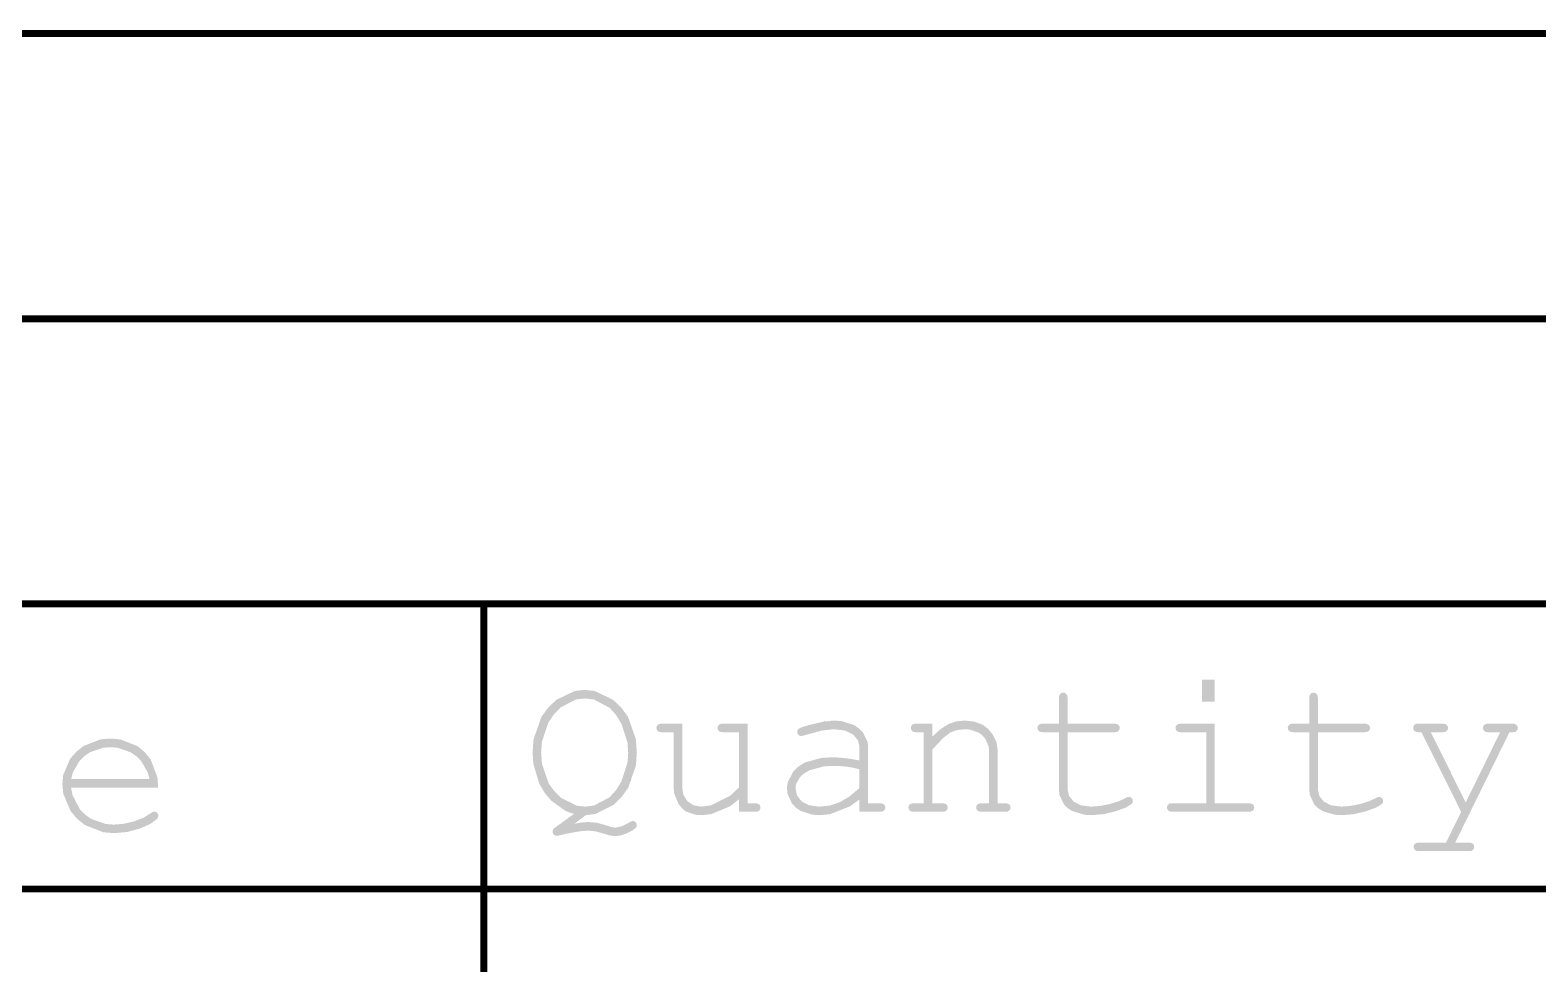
# Model space of a CAD drawing. Extents: x 0 to 8972, y -7 to 3200.
# Drawn here: x 3650 to 4504, y 2671 to 3200 of the extents above; entities that cross this region are included whole.
import ezdxf

# ---------------------------------------------------------------- set-up
doc = ezdxf.new("R2010")
doc.units = 0
doc.layers.add('DRILL_SYMBOLS', color=255, linetype='CONTINUOUS')

msp = doc.modelspace()

# ---------------------------------------------------------------- hatches: boundary and pattern name
at = {"layer": 'DRILL_SYMBOLS'}
for points in [[(4320.517992, 2832.144567), (4320.517992, 2819.629961), (4313.366772, 2819.629961), (4313.366772, 2832.144567)], [(3964.399488, 2755.443031), (3957.940315, 2750.598661), (3962.308898, 2751.333937), (3965.84126, 2751.579055), (3970.873031, 2751.117677), (3975.818346, 2749.733583), (3978.889331, 2748.73874), (3981.181732, 2748.407165), (3984.714094, 2749.084803), (3988.621299, 2751.117677), (3990.005394, 2751.89626), (3990.92815, 2752.155748), (3991.87252, 2751.989961), (3992.629449, 2751.492559), (3993.12685, 2750.721181), (3993.292638, 2749.733583), (3993.148465, 2748.926181), (3992.715945, 2748.234134), (3990.740709, 2746.734685), (3987.237205, 2745.004567), (3984.036457, 2743.923228), (3980.893386, 2743.562795), (3978.009843, 2743.952047), (3974.203543, 2745.119921), (3970.007992, 2746.287756), (3965.956575, 2746.677008), (3962.799094, 2746.504016), (3958.978386, 2745.984961), (3953.730354, 2745.004567), (3949.635709, 2744.024134), (3948.640866, 2743.807874), (3947.963228, 2743.735787), (3947.054921, 2743.908819), (3946.290787, 2744.427835), (3945.771732, 2745.235236), (3945.59874, 2746.273307), (3945.930315, 2747.369055), (3946.925157, 2748.349488), (3957.709646, 2756.135079), (3953.065315, 2757.763858), (3944.803937, 2763.703543), (3941.18689, 2768.014409), (3938.171772, 2773.01374), (3934.725945, 2784.461457), (3934.295197, 2790.909803), (3934.852087, 2798.367362), (3939.307165, 2811.141496), (3943.205394, 2816.458031), (3947.835276, 2820.797795), (3958.143976, 2825.75748), (3963.822756, 2826.377441), (3969.501575, 2825.75748), (3979.810236, 2820.797795), (3984.440157, 2816.458031), (3988.338346, 2811.141496), (3992.793425, 2798.367362), (3993.350315, 2790.909803), (3992.802441, 2783.551339), (3988.419449, 2770.87811), (3988.448307, 2790.909803), (3988.01937, 2796.669685), (3984.587953, 2807.281142), (3981.585433, 2812.132717), (3977.901693, 2816.245394), (3969.020354, 2820.945551), (3963.822756, 2821.53311), (3958.904528, 2820.972598), (3950.181772, 2816.488701), (3946.377283, 2812.565236), (3943.210787, 2807.848858), (3939.591929, 2797.021102), (3939.139567, 2790.909803), (3939.613543, 2784.470472), (3943.405433, 2773.440866), (3946.723307, 2768.85063), (3950.635945, 2765.103819), (3959.185669, 2760.821732), (3963.822756, 2760.286496), (3969.020354, 2760.872205), (3977.901693, 2765.557953), (3981.585433, 2769.658031), (3984.587953, 2774.500591), (3988.01937, 2785.126457), (3988.448307, 2790.909803), (3988.419449, 2770.87811), (3984.584331, 2765.563386), (3980.035512, 2761.200591), (3969.94311, 2756.140433)], [(4237.298701, 2807.288346), (4263.596693, 2807.288346), (4265.081732, 2807.115354), (4266.076535, 2806.596299), (4266.638858, 2805.803307), (4266.82626, 2804.808504), (4266.638858, 2803.856929), (4266.076535, 2803.078386), (4265.081732, 2802.559331), (4263.596693, 2802.386299), (4237.298701, 2802.386299), (4237.298701, 2770.148228), (4238.142165, 2766.284252), (4240.67248, 2763.112362), (4244.832008, 2760.992953), (4250.563031, 2760.286496), (4255.666929, 2760.654134), (4261.174528, 2761.757087), (4266.249567, 2763.321417), (4270.055866, 2765.073189), (4271.108346, 2765.635472), (4271.958976, 2765.822913), (4272.824055, 2765.642677), (4273.57378, 2765.102008), (4274.092835, 2764.31622), (4274.265827, 2763.400709), (4274.078386, 2762.564488), (4273.516102, 2761.785906), (4270.351417, 2759.803465), (4264.548268, 2757.662441), (4257.577283, 2755.997874), (4250.909055, 2755.443031), (4246.886535, 2755.691654), (4240.139016, 2757.680866), (4237.414055, 2759.421417), (4235.218937, 2761.584094), (4232.710276, 2766.94748), (4232.396693, 2770.148228), (4232.396693, 2802.386299), (4223.457677, 2802.386299), (4221.972638, 2802.559331), (4220.977835, 2803.078386), (4220.415512, 2803.871339), (4220.22811, 2804.866181), (4220.415512, 2805.817756), (4220.977835, 2806.596299), (4221.972638, 2807.115354), (4223.457677, 2807.288346), (4232.396693, 2807.288346), (4232.396693, 2821.590748), (4232.569685, 2823.075787), (4233.08874, 2824.07063), (4233.867283, 2824.632913), (4234.818858, 2824.820354), (4235.813701, 2824.632913), (4236.606654, 2824.07063), (4237.125709, 2823.075787), (4237.298701, 2821.590748)], [(4379.054055, 2807.288346), (4405.352047, 2807.288346), (4406.837087, 2807.115354), (4407.83189, 2806.596299), (4408.394213, 2805.803307), (4408.581614, 2804.808504), (4408.394213, 2803.856929), (4407.83189, 2803.078386), (4406.837087, 2802.559331), (4405.352047, 2802.386299), (4379.054055, 2802.386299), (4379.054055, 2770.148228), (4379.89752, 2766.284252), (4382.427835, 2763.112362), (4386.587323, 2760.992953), (4392.318386, 2760.286496), (4397.422283, 2760.654134), (4402.929882, 2761.757087), (4408.004921, 2763.321417), (4411.81122, 2765.073189), (4412.863701, 2765.635472), (4413.714331, 2765.822913), (4414.579409, 2765.642677), (4415.329134, 2765.102008), (4415.848189, 2764.31622), (4416.021181, 2763.400709), (4415.83374, 2762.564488), (4415.271457, 2761.785906), (4412.106772, 2759.803465), (4406.303622, 2757.662441), (4399.332638, 2755.997874), (4392.664409, 2755.443031), (4388.64189, 2755.691654), (4381.89437, 2757.680866), (4379.169409, 2759.421417), (4376.974291, 2761.584094), (4374.46563, 2766.94748), (4374.152047, 2770.148228), (4374.152047, 2802.386299), (4365.213031, 2802.386299), (4363.727992, 2802.559331), (4362.73315, 2803.078386), (4362.170866, 2803.871339), (4361.983465, 2804.866181), (4362.170866, 2805.817756), (4362.73315, 2806.596299), (4363.727992, 2807.115354), (4365.213031, 2807.288346), (4374.152047, 2807.288346), (4374.152047, 2821.590748), (4374.325039, 2823.075787), (4374.844094, 2824.07063), (4375.622638, 2824.632913), (4376.574213, 2824.820354), (4377.569055, 2824.632913), (4378.362008, 2824.07063), (4378.881063, 2823.075787), (4379.054055, 2821.590748)], [(4051.19437, 2757.345276), (4051.19437, 2764.43878), (4046.133701, 2760.50315), (4035.406929, 2756.005236), (4029.740748, 2755.443031), (4026.406614, 2755.684449), (4021.01437, 2757.615984), (4018.95626, 2759.306063), (4016.862087, 2761.94811), (4014.46874, 2767.859409), (4014.169567, 2771.128622), (4014.169567, 2802.386299), (4007.652756, 2802.386299), (4006.167717, 2802.559331), (4005.172874, 2803.078386), (4004.610591, 2803.871339), (4004.42315, 2804.866181), (4004.610591, 2805.817756), (4005.172874, 2806.596299), (4006.167717, 2807.115354), (4007.652756, 2807.288346), (4019.013937, 2807.288346), (4019.013937, 2771.128622), (4019.763661, 2766.817717), (4022.012835, 2763.343031), (4025.386575, 2761.05063), (4029.510039, 2760.286496), (4035.29878, 2760.964094), (4046.140945, 2766.385197), (4051.19437, 2771.128622), (4051.19437, 2802.386299), (4042.255354, 2802.386299), (4040.770315, 2802.559331), (4039.775472, 2803.078386), (4039.213189, 2803.871339), (4039.025787, 2804.866181), (4039.213189, 2805.817756), (4039.775472, 2806.596299), (4040.770315, 2807.115354), (4042.255354, 2807.288346), (4056.038701, 2807.288346), (4056.038701, 2762.189606), (4060.133346, 2762.189606), (4061.618386, 2762.023819), (4062.613228, 2761.526417), (4063.175512, 2760.755039), (4063.362953, 2759.767441), (4063.175512, 2758.815866), (4062.613228, 2758.037323), (4061.618386, 2757.518268), (4060.133346, 2757.345276)], [(4119.419173, 2757.345276), (4119.419173, 2764.323465), (4114.052165, 2760.438268), (4102.77748, 2755.998031), (4096.869803, 2755.443031), (4092.753543, 2755.718701), (4085.948346, 2757.924173), (4083.259449, 2759.853937), (4081.114803, 2762.184213), (4078.66378, 2767.590866), (4078.357402, 2770.667244), (4078.761102, 2774.073465), (4081.990669, 2780.215433), (4084.816535, 2782.951181), (4088.417402, 2785.247205), (4097.846614, 2787.87126), (4103.674961, 2788.199252), (4107.164055, 2788.091102), (4110.941535, 2787.766732), (4115.021732, 2787.211614), (4119.419173, 2786.411457), (4119.419173, 2794.254724), (4118.496417, 2797.974488), (4115.728228, 2801.175236), (4111.114528, 2803.381142), (4104.655394, 2804.116457), (4097.864606, 2803.294646), (4088.795866, 2800.829213), (4087.282008, 2800.396654), (4086.431339, 2800.25248), (4085.573504, 2800.425512), (4084.845394, 2800.944528), (4084.347992, 2801.72311), (4084.182165, 2802.674685), (4084.326339, 2803.554173), (4084.758898, 2804.231772), (4086.791772, 2805.255433), (4091.275709, 2806.596299), (4099.176654, 2808.412953), (4104.886063, 2809.018504), (4109.218583, 2808.735551), (4116.369803, 2806.471929), (4119.188465, 2804.491299), (4121.434055, 2802.153819), (4124.000394, 2797.035512), (4124.321181, 2794.254724), (4124.321181, 2762.189606), (4119.419173, 2781.451732), (4115.91563, 2782.302402), (4112.210276, 2782.893504), (4108.303071, 2783.239528), (4104.194016, 2783.354882), (4099.205472, 2783.070118), (4090.958504, 2780.792126), (4087.700118, 2778.798858), (4085.732087, 2777.014685), (4083.482913, 2772.948858), (4083.201772, 2770.667244), (4084.059606, 2766.630276), (4086.633189, 2763.285354), (4090.850394, 2761.03622), (4096.639094, 2760.286496), (4102.701772, 2760.913661), (4108.31748, 2762.795157), (4113.789016, 2766.046378), (4119.419173, 2770.782598), (4119.419173, 2781.451732), (4124.321181, 2762.189606), (4130.780354, 2762.189606), (4132.308622, 2762.023819), (4133.317874, 2761.526417), (4133.880157, 2760.755039), (4134.067598, 2759.767441), (4133.880157, 2758.815866), (4133.317874, 2758.037323), (4132.308622, 2757.518268), (4130.780354, 2757.345276)], [(4160.711614, 2807.288346), (4160.711614, 2799.964134), (4165.541535, 2804.303898), (4169.881299, 2807.057677), (4174.235472, 2808.528268), (4179.108661, 2809.018504), (4184.399961, 2808.427362), (4189.201102, 2806.653976), (4192.279291, 2804.354331), (4195.054685, 2800.915709), (4197.022717, 2796.857126), (4197.67874, 2792.697598), (4197.67874, 2762.189606), (4201.773386, 2762.189606), (4203.258386, 2762.023819), (4204.253228, 2761.526417), (4204.815512, 2760.755039), (4205.002953, 2759.767441), (4204.815512, 2758.815866), (4204.253228, 2758.037323), (4203.258386, 2757.518268), (4201.773386, 2757.345276), (4188.797402, 2757.345276), (4187.269094, 2757.518268), (4186.259882, 2758.037323), (4185.697559, 2758.815866), (4185.510157, 2759.767441), (4185.697559, 2760.755039), (4186.259882, 2761.526417), (4187.269094, 2762.023819), (4188.797402, 2762.189606), (4192.83437, 2762.189606), (4192.83437, 2791.890197), (4192.600079, 2794.357441), (4190.725748, 2798.697165), (4189.085748, 2800.569685), (4187.052835, 2802.121378), (4182.035472, 2803.894764), (4179.050984, 2804.116457), (4174.581496, 2803.633465), (4170.746378, 2802.184488), (4166.478701, 2798.817913), (4160.711614, 2792.582244), (4160.711614, 2762.189606), (4166.190354, 2762.189606), (4167.675394, 2762.023819), (4168.670197, 2761.526417), (4169.23248, 2760.755039), (4169.419921, 2759.767441), (4169.23248, 2758.815866), (4168.670197, 2758.037323), (4167.675394, 2757.518268), (4166.190354, 2757.345276), (4150.388504, 2757.345276), (4148.903465, 2757.518268), (4147.908661, 2758.037323), (4147.346339, 2758.815866), (4147.158937, 2759.767441), (4147.346339, 2760.755039), (4147.908661, 2761.526417), (4148.903465, 2762.023819), (4150.388504, 2762.189606), (4155.867244, 2762.189606), (4155.867244, 2802.386299), (4151.772598, 2802.386299), (4150.287559, 2802.559331), (4149.292756, 2803.078386), (4148.730472, 2803.871339), (4148.543031, 2804.866181), (4148.730472, 2805.817756), (4149.292756, 2806.596299), (4150.287559, 2807.115354), (4151.772598, 2807.288346)], [(4320.690984, 2807.288346), (4320.690984, 2762.189606), (4339.722441, 2762.189606), (4341.250709, 2762.023819), (4342.259961, 2761.526417), (4342.822244, 2760.755039), (4343.009685, 2759.767441), (4342.822244, 2758.815866), (4342.259961, 2758.037323), (4341.250709, 2757.518268), (4339.722441, 2757.345276), (4296.815197, 2757.345276), (4295.330157, 2757.518268), (4294.335354, 2758.037323), (4293.773071, 2758.815866), (4293.58563, 2759.767441), (4293.773071, 2760.755039), (4294.335354, 2761.526417), (4295.330157, 2762.023819), (4296.815197, 2762.189606), (4315.846654, 2762.189606), (4315.846654, 2802.386299), (4301.717244, 2802.386299), (4300.225, 2802.559331), (4299.208543, 2803.078386), (4298.624646, 2803.856929), (4298.43, 2804.808504), (4298.617402, 2805.803307), (4299.179724, 2806.596299), (4300.188937, 2807.115354), (4301.717244, 2807.288346)], [(4460.197165, 2757.345276), (4437.705472, 2802.386299), (4436.263701, 2802.386299), (4434.778701, 2802.559331), (4433.783858, 2803.078386), (4433.221575, 2803.856929), (4433.034134, 2804.808504), (4433.127835, 2805.522165), (4433.408976, 2806.16378), (4433.841535, 2806.682795), (4434.389409, 2807.028819), (4435.160748, 2807.223465), (4436.263701, 2807.288346), (4449.528031, 2807.288346), (4451.013071, 2807.115354), (4452.007913, 2806.596299), (4452.570197, 2805.803307), (4452.757638, 2804.808504), (4452.570197, 2803.856929), (4452.007913, 2803.078386), (4451.013071, 2802.559331), (4449.528031, 2802.386299), (4443.01122, 2802.386299), (4462.792362, 2762.650984), (4482.285197, 2802.386299), (4475.768346, 2802.386299), (4474.283307, 2802.559331), (4473.288504, 2803.078386), (4472.72622, 2803.871339), (4472.53878, 2804.866181), (4472.72622, 2805.817756), (4473.288504, 2806.596299), (4474.283307, 2807.115354), (4475.768346, 2807.288346), (4488.975, 2807.288346), (4490.503307, 2807.115354), (4491.512559, 2806.596299), (4492.074843, 2805.803307), (4492.262283, 2804.808504), (4492.146929, 2804.087598), (4491.800906, 2803.424409), (4491.310709, 2802.89815), (4490.762835, 2802.58815), (4489.667087, 2802.436772), (4487.533228, 2802.386299), (4456.852244, 2739.929528), (4464.407165, 2739.929528), (4465.892205, 2739.763701), (4466.887008, 2739.266299), (4467.449331, 2738.494961), (4467.636732, 2737.507323), (4467.449331, 2736.555748), (4466.887008, 2735.777205), (4465.892205, 2735.25815), (4464.407165, 2735.085157), (4436.494409, 2735.085157), (4435.00937, 2735.250945), (4434.014528, 2735.748346), (4433.452244, 2736.519724), (4433.264803, 2737.507323), (4433.452244, 2738.494961), (4434.014528, 2739.266299), (4435.00937, 2739.763701), (4436.494409, 2739.929528), (4451.66189, 2739.929528)], [(3722.242756, 2770.984449), (3672.876378, 2770.984449), (3673.844173, 2766.51315), (3677.780236, 2758.943819), (3680.748465, 2755.845787), (3684.246575, 2753.335315), (3692.421457, 2750.466181), (3697.098228, 2750.107559), (3702.649055, 2750.554488), (3708.459409, 2751.895354), (3713.851654, 2753.971496), (3718.14811, 2756.62437), (3719.171772, 2757.27315), (3720.05126, 2757.489449), (3720.916339, 2757.309213), (3721.666063, 2756.768543), (3722.185118, 2755.982756), (3722.35811, 2755.067244), (3722.127441, 2754.10126), (3721.435394, 2753.164094), (3717.593031, 2750.374252), (3711.60248, 2747.77185), (3704.444055, 2745.891024), (3697.098228, 2745.264094), (3691.127441, 2745.774055), (3680.732244, 2749.853819), (3676.307795, 2753.423622), (3672.661929, 2757.718307), (3668.495197, 2767.594488), (3667.974331, 2773.175945), (3668.462756, 2778.265394), (3672.369961, 2787.319764), (3675.78878, 2791.284646), (3679.928465, 2794.589921), (3689.602795, 2798.367362), (3695.137402, 2798.839567), (3700.81437, 2798.354764), (3710.589606, 2794.476378), (3714.687874, 2791.082795), (3718.036378, 2786.917874), (3717.340748, 2775.886496), (3716.326102, 2779.707205), (3712.534213, 2786.224016), (3709.757008, 2788.920118), (3706.540039, 2791.115236), (3699.230236, 2793.623937), (3695.137402, 2793.93752), (3691.046339, 2793.62752), (3683.750984, 2791.147677), (3680.546614, 2788.977795), (3677.778425, 2786.299724), (3673.972126, 2779.754055), (3672.934055, 2775.886496), (3717.340748, 2775.886496), (3718.036378, 2786.917874), (3721.813858, 2776.868701)]]:
    msp.add_hatch(color=7, dxfattribs=at).paths.add_polyline_path(points)

# ---------------------------------------------------------------- linework, layer by layer
at = {"layer": 'DRILL_SYMBOLS', "color": 7}
for points, const_width in [([(8969.797402, 3197.913386), (2804.212598, 3197.913386)], 3.937008), ([(2804.212598, 3036.496063), (8969.797402, 3036.496063)], 3.937008), ([(2804.212598, 2875.07874), (8969.797402, 2875.07874)], 3.937008), ([(3906.643937, 2875.07874), (3906.643937, 2067.992126)], 3.937008), ([(4320.517992, 2832.144567), (4320.517992, 2819.629961), (4313.366772, 2819.629961), (4313.366772, 2832.144567), (4320.517992, 2832.144567)], 0.000039), ([(3964.399488, 2755.443031), (3957.940315, 2750.598661), (3962.308898, 2751.333937), (3965.84126, 2751.579055), (3970.873031, 2751.117677), (3975.818346, 2749.733583), (3978.889331, 2748.73874), (3981.181732, 2748.407165), (3984.714094, 2749.084803), (3988.621299, 2751.117677), (3990.005394, 2751.89626), (3990.92815, 2752.155748), (3991.87252, 2751.989961), (3992.629449, 2751.492559), (3993.12685, 2750.721181), (3993.292638, 2749.733583), (3993.148465, 2748.926181), (3992.715945, 2748.234134), (3990.740709, 2746.734685), (3987.237205, 2745.004567), (3984.036457, 2743.923228), (3980.893386, 2743.562795), (3978.009843, 2743.952047), (3974.203543, 2745.119921), (3970.007992, 2746.287756), (3965.956575, 2746.677008), (3962.799094, 2746.504016), (3958.978386, 2745.984961), (3953.730354, 2745.004567), (3949.635709, 2744.024134), (3948.640866, 2743.807874), (3947.963228, 2743.735787), (3947.054921, 2743.908819), (3946.290787, 2744.427835), (3945.771732, 2745.235236), (3945.59874, 2746.273307), (3945.930315, 2747.369055), (3946.925157, 2748.349488), (3957.709646, 2756.135079), (3953.065315, 2757.763858), (3944.803937, 2763.703543), (3941.18689, 2768.014409), (3938.171772, 2773.01374), (3934.725945, 2784.461457), (3934.295197, 2790.909803), (3934.852087, 2798.367362), (3939.307165, 2811.141496), (3943.205394, 2816.458031), (3947.835276, 2820.797795), (3958.143976, 2825.75748), (3963.822756, 2826.377441), (3969.501575, 2825.75748), (3979.810236, 2820.797795), (3984.440157, 2816.458031), (3988.338346, 2811.141496), (3992.793425, 2798.367362), (3993.350315, 2790.909803), (3992.802441, 2783.551339), (3988.419449, 2770.87811), (3988.448307, 2790.909803), (3988.01937, 2796.669685), (3984.587953, 2807.281142), (3981.585433, 2812.132717), (3977.901693, 2816.245394), (3969.020354, 2820.945551), (3963.822756, 2821.53311), (3958.904528, 2820.972598), (3950.181772, 2816.488701), (3946.377283, 2812.565236), (3943.210787, 2807.848858), (3939.591929, 2797.021102), (3939.139567, 2790.909803), (3939.613543, 2784.470472), (3943.405433, 2773.440866), (3946.723307, 2768.85063), (3950.635945, 2765.103819), (3959.185669, 2760.821732), (3963.822756, 2760.286496), (3969.020354, 2760.872205), (3977.901693, 2765.557953), (3981.585433, 2769.658031), (3984.587953, 2774.500591), (3988.01937, 2785.126457), (3988.448307, 2790.909803), (3988.419449, 2770.87811), (3984.584331, 2765.563386), (3980.035512, 2761.200591), (3969.94311, 2756.140433), (3964.399488, 2755.443031)], 0.000039), ([(4237.298701, 2807.288346), (4263.596693, 2807.288346), (4265.081732, 2807.115354), (4266.076535, 2806.596299), (4266.638858, 2805.803307), (4266.82626, 2804.808504), (4266.638858, 2803.856929), (4266.076535, 2803.078386), (4265.081732, 2802.559331), (4263.596693, 2802.386299), (4237.298701, 2802.386299), (4237.298701, 2770.148228), (4238.142165, 2766.284252), (4240.67248, 2763.112362), (4244.832008, 2760.992953), (4250.563031, 2760.286496), (4255.666929, 2760.654134), (4261.174528, 2761.757087), (4266.249567, 2763.321417), (4270.055866, 2765.073189), (4271.108346, 2765.635472), (4271.958976, 2765.822913), (4272.824055, 2765.642677), (4273.57378, 2765.102008), (4274.092835, 2764.31622), (4274.265827, 2763.400709), (4274.078386, 2762.564488), (4273.516102, 2761.785906), (4270.351417, 2759.803465), (4264.548268, 2757.662441), (4257.577283, 2755.997874), (4250.909055, 2755.443031), (4246.886535, 2755.691654), (4240.139016, 2757.680866), (4237.414055, 2759.421417), (4235.218937, 2761.584094), (4232.710276, 2766.94748), (4232.396693, 2770.148228), (4232.396693, 2802.386299), (4223.457677, 2802.386299), (4221.972638, 2802.559331), (4220.977835, 2803.078386), (4220.415512, 2803.871339), (4220.22811, 2804.866181), (4220.415512, 2805.817756), (4220.977835, 2806.596299), (4221.972638, 2807.115354), (4223.457677, 2807.288346), (4232.396693, 2807.288346), (4232.396693, 2821.590748), (4232.569685, 2823.075787), (4233.08874, 2824.07063), (4233.867283, 2824.632913), (4234.818858, 2824.820354), (4235.813701, 2824.632913), (4236.606654, 2824.07063), (4237.125709, 2823.075787), (4237.298701, 2821.590748), (4237.298701, 2807.288346)], 0.000039), ([(4379.054055, 2807.288346), (4405.352047, 2807.288346), (4406.837087, 2807.115354), (4407.83189, 2806.596299), (4408.394213, 2805.803307), (4408.581614, 2804.808504), (4408.394213, 2803.856929), (4407.83189, 2803.078386), (4406.837087, 2802.559331), (4405.352047, 2802.386299), (4379.054055, 2802.386299), (4379.054055, 2770.148228), (4379.89752, 2766.284252), (4382.427835, 2763.112362), (4386.587323, 2760.992953), (4392.318386, 2760.286496), (4397.422283, 2760.654134), (4402.929882, 2761.757087), (4408.004921, 2763.321417), (4411.81122, 2765.073189), (4412.863701, 2765.635472), (4413.714331, 2765.822913), (4414.579409, 2765.642677), (4415.329134, 2765.102008), (4415.848189, 2764.31622), (4416.021181, 2763.400709), (4415.83374, 2762.564488), (4415.271457, 2761.785906), (4412.106772, 2759.803465), (4406.303622, 2757.662441), (4399.332638, 2755.997874), (4392.664409, 2755.443031), (4388.64189, 2755.691654), (4381.89437, 2757.680866), (4379.169409, 2759.421417), (4376.974291, 2761.584094), (4374.46563, 2766.94748), (4374.152047, 2770.148228), (4374.152047, 2802.386299), (4365.213031, 2802.386299), (4363.727992, 2802.559331), (4362.73315, 2803.078386), (4362.170866, 2803.871339), (4361.983465, 2804.866181), (4362.170866, 2805.817756), (4362.73315, 2806.596299), (4363.727992, 2807.115354), (4365.213031, 2807.288346), (4374.152047, 2807.288346), (4374.152047, 2821.590748), (4374.325039, 2823.075787), (4374.844094, 2824.07063), (4375.622638, 2824.632913), (4376.574213, 2824.820354), (4377.569055, 2824.632913), (4378.362008, 2824.07063), (4378.881063, 2823.075787), (4379.054055, 2821.590748), (4379.054055, 2807.288346)], 0.000039), ([(4051.19437, 2757.345276), (4051.19437, 2764.43878), (4046.133701, 2760.50315), (4035.406929, 2756.005236), (4029.740748, 2755.443031), (4026.406614, 2755.684449), (4021.01437, 2757.615984), (4018.95626, 2759.306063), (4016.862087, 2761.94811), (4014.46874, 2767.859409), (4014.169567, 2771.128622), (4014.169567, 2802.386299), (4007.652756, 2802.386299), (4006.167717, 2802.559331), (4005.172874, 2803.078386), (4004.610591, 2803.871339), (4004.42315, 2804.866181), (4004.610591, 2805.817756), (4005.172874, 2806.596299), (4006.167717, 2807.115354), (4007.652756, 2807.288346), (4019.013937, 2807.288346), (4019.013937, 2771.128622), (4019.763661, 2766.817717), (4022.012835, 2763.343031), (4025.386575, 2761.05063), (4029.510039, 2760.286496), (4035.29878, 2760.964094), (4046.140945, 2766.385197), (4051.19437, 2771.128622), (4051.19437, 2802.386299), (4042.255354, 2802.386299), (4040.770315, 2802.559331), (4039.775472, 2803.078386), (4039.213189, 2803.871339), (4039.025787, 2804.866181), (4039.213189, 2805.817756), (4039.775472, 2806.596299), (4040.770315, 2807.115354), (4042.255354, 2807.288346), (4056.038701, 2807.288346), (4056.038701, 2762.189606), (4060.133346, 2762.189606), (4061.618386, 2762.023819), (4062.613228, 2761.526417), (4063.175512, 2760.755039), (4063.362953, 2759.767441), (4063.175512, 2758.815866), (4062.613228, 2758.037323), (4061.618386, 2757.518268), (4060.133346, 2757.345276), (4051.19437, 2757.345276)], 0.000039), ([(4119.419173, 2757.345276), (4119.419173, 2764.323465), (4114.052165, 2760.438268), (4102.77748, 2755.998031), (4096.869803, 2755.443031), (4092.753543, 2755.718701), (4085.948346, 2757.924173), (4083.259449, 2759.853937), (4081.114803, 2762.184213), (4078.66378, 2767.590866), (4078.357402, 2770.667244), (4078.761102, 2774.073465), (4081.990669, 2780.215433), (4084.816535, 2782.951181), (4088.417402, 2785.247205), (4097.846614, 2787.87126), (4103.674961, 2788.199252), (4107.164055, 2788.091102), (4110.941535, 2787.766732), (4115.021732, 2787.211614), (4119.419173, 2786.411457), (4119.419173, 2794.254724), (4118.496417, 2797.974488), (4115.728228, 2801.175236), (4111.114528, 2803.381142), (4104.655394, 2804.116457), (4097.864606, 2803.294646), (4088.795866, 2800.829213), (4087.282008, 2800.396654), (4086.431339, 2800.25248), (4085.573504, 2800.425512), (4084.845394, 2800.944528), (4084.347992, 2801.72311), (4084.182165, 2802.674685), (4084.326339, 2803.554173), (4084.758898, 2804.231772), (4086.791772, 2805.255433), (4091.275709, 2806.596299), (4099.176654, 2808.412953), (4104.886063, 2809.018504), (4109.218583, 2808.735551), (4116.369803, 2806.471929), (4119.188465, 2804.491299), (4121.434055, 2802.153819), (4124.000394, 2797.035512), (4124.321181, 2794.254724), (4124.321181, 2762.189606), (4119.419173, 2781.451732), (4115.91563, 2782.302402), (4112.210276, 2782.893504), (4108.303071, 2783.239528), (4104.194016, 2783.354882), (4099.205472, 2783.070118), (4090.958504, 2780.792126), (4087.700118, 2778.798858), (4085.732087, 2777.014685), (4083.482913, 2772.948858), (4083.201772, 2770.667244), (4084.059606, 2766.630276), (4086.633189, 2763.285354), (4090.850394, 2761.03622), (4096.639094, 2760.286496), (4102.701772, 2760.913661), (4108.31748, 2762.795157), (4113.789016, 2766.046378), (4119.419173, 2770.782598), (4119.419173, 2781.451732), (4124.321181, 2762.189606), (4130.780354, 2762.189606), (4132.308622, 2762.023819), (4133.317874, 2761.526417), (4133.880157, 2760.755039), (4134.067598, 2759.767441), (4133.880157, 2758.815866), (4133.317874, 2758.037323), (4132.308622, 2757.518268), (4130.780354, 2757.345276), (4119.419173, 2757.345276)], 0.000039), ([(4160.711614, 2807.288346), (4160.711614, 2799.964134), (4165.541535, 2804.303898), (4169.881299, 2807.057677), (4174.235472, 2808.528268), (4179.108661, 2809.018504), (4184.399961, 2808.427362), (4189.201102, 2806.653976), (4192.279291, 2804.354331), (4195.054685, 2800.915709), (4197.022717, 2796.857126), (4197.67874, 2792.697598), (4197.67874, 2762.189606), (4201.773386, 2762.189606), (4203.258386, 2762.023819), (4204.253228, 2761.526417), (4204.815512, 2760.755039), (4205.002953, 2759.767441), (4204.815512, 2758.815866), (4204.253228, 2758.037323), (4203.258386, 2757.518268), (4201.773386, 2757.345276), (4188.797402, 2757.345276), (4187.269094, 2757.518268), (4186.259882, 2758.037323), (4185.697559, 2758.815866), (4185.510157, 2759.767441), (4185.697559, 2760.755039), (4186.259882, 2761.526417), (4187.269094, 2762.023819), (4188.797402, 2762.189606), (4192.83437, 2762.189606), (4192.83437, 2791.890197), (4192.600079, 2794.357441), (4190.725748, 2798.697165), (4189.085748, 2800.569685), (4187.052835, 2802.121378), (4182.035472, 2803.894764), (4179.050984, 2804.116457), (4174.581496, 2803.633465), (4170.746378, 2802.184488), (4166.478701, 2798.817913), (4160.711614, 2792.582244), (4160.711614, 2762.189606), (4166.190354, 2762.189606), (4167.675394, 2762.023819), (4168.670197, 2761.526417), (4169.23248, 2760.755039), (4169.419921, 2759.767441), (4169.23248, 2758.815866), (4168.670197, 2758.037323), (4167.675394, 2757.518268), (4166.190354, 2757.345276), (4150.388504, 2757.345276), (4148.903465, 2757.518268), (4147.908661, 2758.037323), (4147.346339, 2758.815866), (4147.158937, 2759.767441), (4147.346339, 2760.755039), (4147.908661, 2761.526417), (4148.903465, 2762.023819), (4150.388504, 2762.189606), (4155.867244, 2762.189606), (4155.867244, 2802.386299), (4151.772598, 2802.386299), (4150.287559, 2802.559331), (4149.292756, 2803.078386), (4148.730472, 2803.871339), (4148.543031, 2804.866181), (4148.730472, 2805.817756), (4149.292756, 2806.596299), (4150.287559, 2807.115354), (4151.772598, 2807.288346), (4160.711614, 2807.288346)], 0.000039), ([(4320.690984, 2807.288346), (4320.690984, 2762.189606), (4339.722441, 2762.189606), (4341.250709, 2762.023819), (4342.259961, 2761.526417), (4342.822244, 2760.755039), (4343.009685, 2759.767441), (4342.822244, 2758.815866), (4342.259961, 2758.037323), (4341.250709, 2757.518268), (4339.722441, 2757.345276), (4296.815197, 2757.345276), (4295.330157, 2757.518268), (4294.335354, 2758.037323), (4293.773071, 2758.815866), (4293.58563, 2759.767441), (4293.773071, 2760.755039), (4294.335354, 2761.526417), (4295.330157, 2762.023819), (4296.815197, 2762.189606), (4315.846654, 2762.189606), (4315.846654, 2802.386299), (4301.717244, 2802.386299), (4300.225, 2802.559331), (4299.208543, 2803.078386), (4298.624646, 2803.856929), (4298.43, 2804.808504), (4298.617402, 2805.803307), (4299.179724, 2806.596299), (4300.188937, 2807.115354), (4301.717244, 2807.288346), (4320.690984, 2807.288346)], 0.000039), ([(4460.197165, 2757.345276), (4437.705472, 2802.386299), (4436.263701, 2802.386299), (4434.778701, 2802.559331), (4433.783858, 2803.078386), (4433.221575, 2803.856929), (4433.034134, 2804.808504), (4433.127835, 2805.522165), (4433.408976, 2806.16378), (4433.841535, 2806.682795), (4434.389409, 2807.028819), (4435.160748, 2807.223465), (4436.263701, 2807.288346), (4449.528031, 2807.288346), (4451.013071, 2807.115354), (4452.007913, 2806.596299), (4452.570197, 2805.803307), (4452.757638, 2804.808504), (4452.570197, 2803.856929), (4452.007913, 2803.078386), (4451.013071, 2802.559331), (4449.528031, 2802.386299), (4443.01122, 2802.386299), (4462.792362, 2762.650984), (4482.285197, 2802.386299), (4475.768346, 2802.386299), (4474.283307, 2802.559331), (4473.288504, 2803.078386), (4472.72622, 2803.871339), (4472.53878, 2804.866181), (4472.72622, 2805.817756), (4473.288504, 2806.596299), (4474.283307, 2807.115354), (4475.768346, 2807.288346), (4488.975, 2807.288346), (4490.503307, 2807.115354), (4491.512559, 2806.596299), (4492.074843, 2805.803307), (4492.262283, 2804.808504), (4492.146929, 2804.087598), (4491.800906, 2803.424409), (4491.310709, 2802.89815), (4490.762835, 2802.58815), (4489.667087, 2802.436772), (4487.533228, 2802.386299), (4456.852244, 2739.929528), (4464.407165, 2739.929528), (4465.892205, 2739.763701), (4466.887008, 2739.266299), (4467.449331, 2738.494961), (4467.636732, 2737.507323), (4467.449331, 2736.555748), (4466.887008, 2735.777205), (4465.892205, 2735.25815), (4464.407165, 2735.085157), (4436.494409, 2735.085157), (4435.00937, 2735.250945), (4434.014528, 2735.748346), (4433.452244, 2736.519724), (4433.264803, 2737.507323), (4433.452244, 2738.494961), (4434.014528, 2739.266299), (4435.00937, 2739.763701), (4436.494409, 2739.929528), (4451.66189, 2739.929528), (4460.197165, 2757.345276)], 0.000039), ([(3722.242756, 2770.984449), (3672.876378, 2770.984449), (3673.844173, 2766.51315), (3677.780236, 2758.943819), (3680.748465, 2755.845787), (3684.246575, 2753.335315), (3692.421457, 2750.466181), (3697.098228, 2750.107559), (3702.649055, 2750.554488), (3708.459409, 2751.895354), (3713.851654, 2753.971496), (3718.14811, 2756.62437), (3719.171772, 2757.27315), (3720.05126, 2757.489449), (3720.916339, 2757.309213), (3721.666063, 2756.768543), (3722.185118, 2755.982756), (3722.35811, 2755.067244), (3722.127441, 2754.10126), (3721.435394, 2753.164094), (3717.593031, 2750.374252), (3711.60248, 2747.77185), (3704.444055, 2745.891024), (3697.098228, 2745.264094), (3691.127441, 2745.774055), (3680.732244, 2749.853819), (3676.307795, 2753.423622), (3672.661929, 2757.718307), (3668.495197, 2767.594488), (3667.974331, 2773.175945), (3668.462756, 2778.265394), (3672.369961, 2787.319764), (3675.78878, 2791.284646), (3679.928465, 2794.589921), (3689.602795, 2798.367362), (3695.137402, 2798.839567), (3700.81437, 2798.354764), (3710.589606, 2794.476378), (3714.687874, 2791.082795), (3718.036378, 2786.917874), (3717.340748, 2775.886496), (3716.326102, 2779.707205), (3712.534213, 2786.224016), (3709.757008, 2788.920118), (3706.540039, 2791.115236), (3699.230236, 2793.623937), (3695.137402, 2793.93752), (3691.046339, 2793.62752), (3683.750984, 2791.147677), (3680.546614, 2788.977795), (3677.778425, 2786.299724), (3673.972126, 2779.754055), (3672.934055, 2775.886496), (3717.340748, 2775.886496), (3718.036378, 2786.917874), (3721.813858, 2776.868701), (3722.242756, 2770.984449)], 0.000039), ([(2804.212598, 2713.661417), (8969.797402, 2713.661417)], 3.937008)]:
    msp.add_lwpolyline(points, dxfattribs=dict(at, const_width=const_width))

doc.saveas('drawing.dxf')
